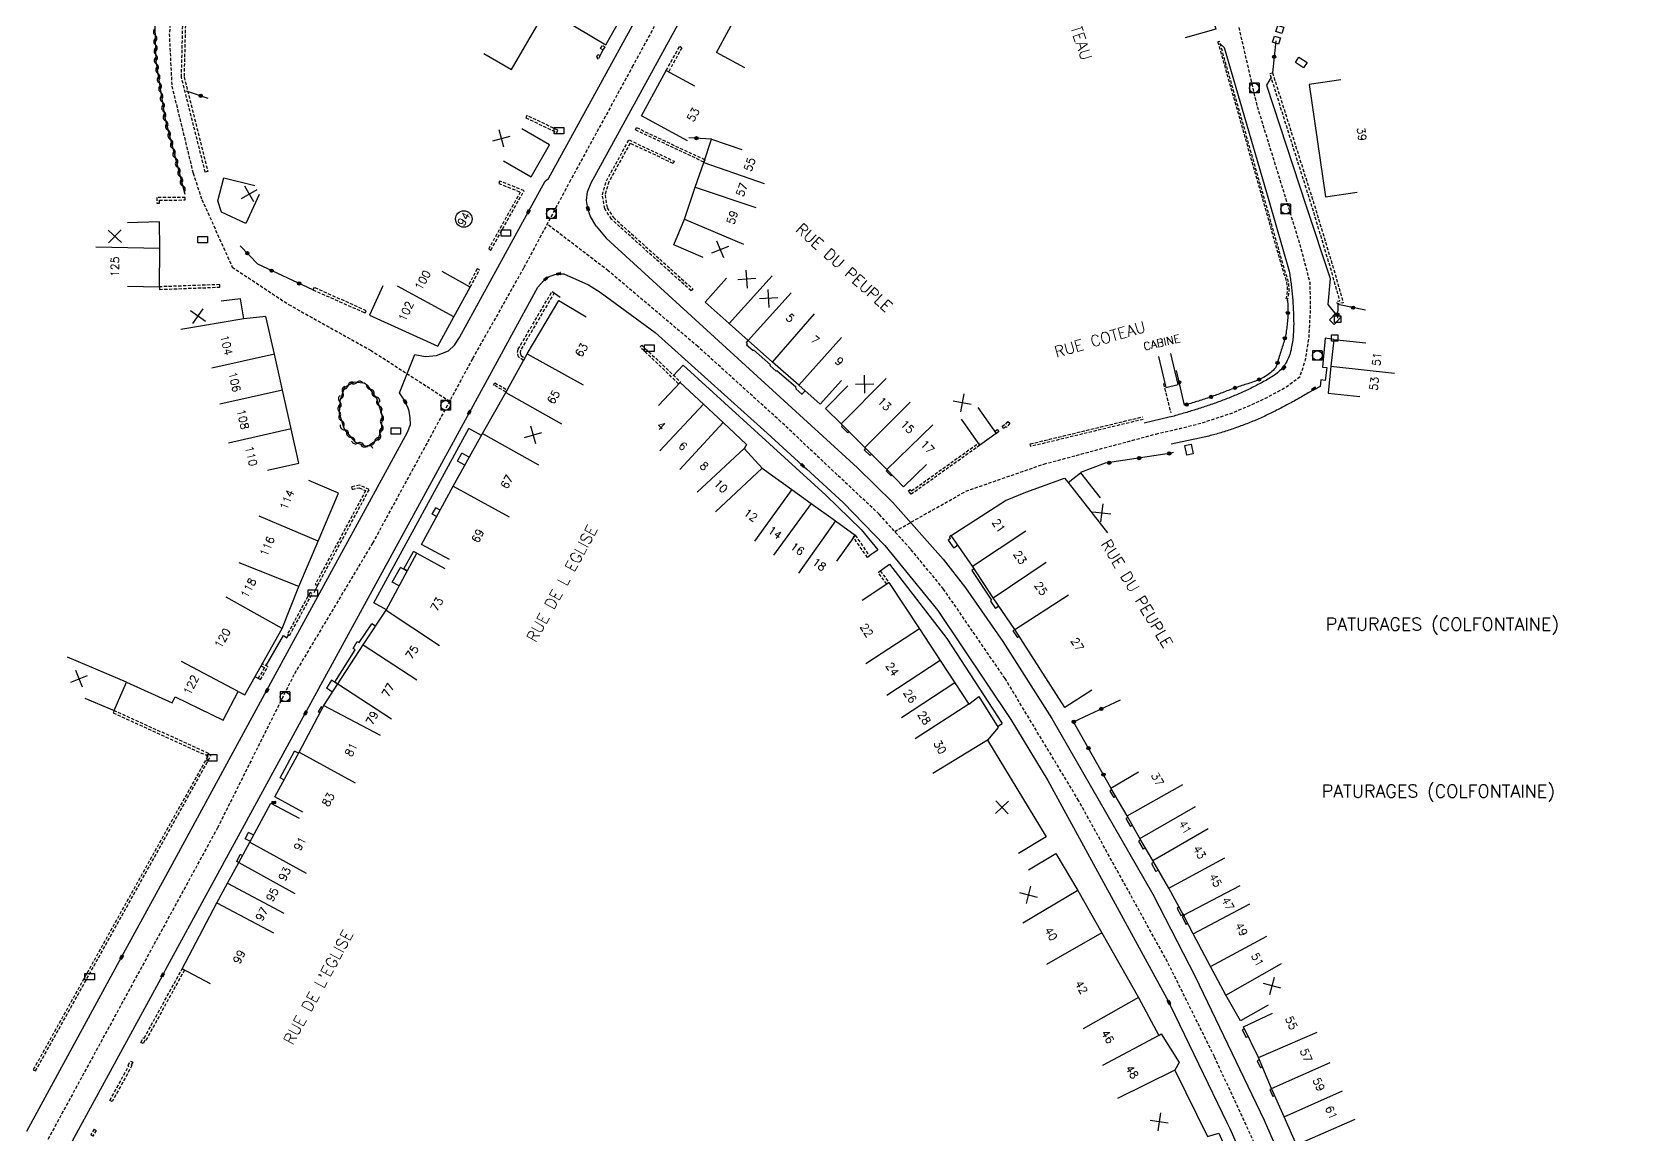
# Model space of a CAD drawing. Header units: millimetres. Extents: x 113000 to 114001, y 121999 to 123000.
# Drawn here: x 113748.2 to 114000, y 122183.3 to 122355.6 of the extents above; entities that cross this region are included whole.
import ezdxf
from ezdxf.enums import TextEntityAlignment as Align

# ---------------------------------------------------------------- set-up
doc = ezdxf.new("R2010")
doc.units = ezdxf.units.MM
doc.linetypes.add('DASHED', pattern=[0.75, 0.5, -0.25])
doc.layers.get('0').update_dxf_attribs({"linetype": 'CONTINUOUS'})
for name, color, linetype in [('W0001', 6, 'DASHED'), ('W0008', 7, 'CONTINUOUS'), ('W0017', 7, 'CONTINUOUS'), ('W0100', 7, 'CONTINUOUS'), ('W0105', 7, 'CONTINUOUS'), ('W0112', 1, 'DASHED'), ('W0310', 3, 'CONTINUOUS'), ('W0322', 7, 'CONTINUOUS'), ('W0400', 7, 'CONTINUOUS'), ('W0420', 7, 'CONTINUOUS'), ('W0980', 7, 'CONTINUOUS'), ('W0984', 7, 'CONTINUOUS'), ('W0989', 7, 'CONTINUOUS'), ('W0991', 7, 'CONTINUOUS'), ('W1102', 7, 'CONTINUOUS'), ('W1471', 7, 'CONTINUOUS')]:
    doc.layers.add(name, color=color, linetype=linetype)
doc.styles.get("Standard").update_dxf_attribs({"font": 'romans.shx', "width": 0.85})

# ---------------------------------------------------------------- blocks, each defined once
blk = doc.blocks.new('t322o')
at = {"color": 0, "linetype": 'Continuous'}
for radius in [0.25, 0.15]:
    blk.add_circle((0, 0), radius, dxfattribs=at)
blk = doc.blocks.new('t310o')
at = {"color": 0, "linetype": 'Continuous'}
for centre, start, end in [((-0.5, 0.38), 216.8699, 323.1304), ((0.5, -0.37), 36.8699, 143.1303)]:
    blk.add_arc(centre, 0.625, start, end, dxfattribs=at)
blk = doc.blocks.new('T400')
for p, q in [((-0.15, 0.3), (0.15, 0.3)), ((-0.15, -0.25), (-0.15, 0.3)), ((-0.15, 0.15), (0.15, 0.15)), ((-0.15, 0), (0.15, 0)), ((0.15, 0.3), (0.15, -0.25)), ((-0.15, -0.15), (0.15, -0.15)), ((-0.15, -0.25), (-0.15, -0.3)), ((-0.15, -0.3), (0.15, -0.3)), ((0.15, -0.3), (0.15, -0.25))]:
    blk.add_line(p, q)
blk = doc.blocks.new('T420')
for p, q in [((0.75, 0.75), (-0.75, 0.75)), ((-0.75, 0.75), (-0.75, -0.75)), ((0.75, 0.75), (0.75, -0.75)), ((0.75, -0.75), (-0.75, -0.75))]:
    blk.add_line(p, q)
blk.add_ellipse((0, 0), major_axis=(-0.53, 0.53), ratio=1, start_param=3.926991, end_param=10.210176)
blk = doc.blocks.new('t991o')
at = {"color": 0, "linetype": 'Continuous'}
for p, q in [((-1, 1), (1, -1)), ((-1, -1), (1, 1))]:
    blk.add_line(p, q, dxfattribs=at)
blk = doc.blocks.new('T1471')
at = {"color": 0, "linetype": 'Continuous', "flags": 128}
blk.add_lwpolyline([(-0.75, -0.5), (-0.75, 0.5), (0.75, 0.5), (0.75, -0.5), (-0.75, -0.5)], dxfattribs=at)
blk = doc.blocks.new('t112o')
at = {"color": 0, "linetype": 'Continuous'}
for p, q in [((-0.5, 0.5), (0.5, 0.5)), ((-0.5, -0.5), (-0.5, 0.5)), ((0.5, 0.5), (0.5, -0.5)), ((0.5, -0.5), (-0.5, -0.5))]:
    blk.add_line(p, q, dxfattribs=at)

msp = doc.modelspace()

# ---------------------------------------------------------------- linework, layer by layer
at = {"layer": 'W0001'}
for points in [[(113910.27, 122530.69), (113904.2, 122516.44), (113894.94, 122502.35), (113883.47, 122483.3), (113875.05, 122463.58), (113869.77, 122443.42), (113865.97, 122421.25), (113860.8, 122392.5), (113857.76, 122381.13), (113853.65, 122371.64), (113842.09, 122350.34), (113832.34, 122332.45), (113825.01, 122318.73), (113817.01, 122304.55), (113809.89, 122291.34), (113801.4, 122275.74), (113789.12, 122255.19), (113777.19, 122231.29), (113764.19, 122207.43), (113750.66, 122182.57)], [(113879.26, 122473.44), (113872.56, 122473.73), (113867.79, 122474.04), (113856.71, 122472.22), (113841.34, 122463.45), (113826.52, 122454.22), (113813.82, 122444.81), (113806.66, 122437.05), (113801.83, 122431.65), (113797.53, 122425.73), (113789.39, 122412.02), (113782.6, 122397.72), (113775.89, 122380.22), (113770.57, 122366.52), (113769.65, 122355.32), (113770.04, 122347.16), (113773.37, 122333.56), (113774.74, 122329.43), (113779.49, 122318.88), (113788.29, 122313.04), (113801.1, 122305.89), (113813.45, 122297.94)], [(114000, 122036.52), (113998.04, 122041.82), (113993.33, 122054.28), (113985.7, 122072.4), (113979.71, 122086.41), (113971.01, 122106.99), (113967.37, 122115.67), (113962.56, 122127.03), (113953.88, 122147.77), (113942.28, 122175.29), (113932.93, 122195.54), (113925.58, 122210.36), (113911.71, 122235.54), (113900.22, 122254.61), (113890.61, 122268.58), (113885.42, 122274.87), (113880.54, 122280.28), (113865.2, 122294.71), (113852.23, 122306.45), (113838.23, 122318.29), (113828.68, 122325.59)], [(113882.98, 122277.58), (113894.1, 122283.87), (113906.28, 122288.1), (113923.75, 122292.79)]]:
    msp.add_lwpolyline(points, dxfattribs=at)
at = {"layer": 'W0001', "flags": 128}
msp.add_lwpolyline([(113923.75, 122292.79), (113927.56, 122293.68), (113931.15, 122294.58), (113936.02, 122296.2), (113940.93, 122298.38), (113944.17, 122300.17), (113946.32, 122301.8), (113947.17, 122304.41), (113947.71, 122307.9), (113947.95, 122312.35), (113947.88, 122316.42), (113946.26, 122322.58), (113939.61, 122344.07), (113934.01, 122368.19), (113929.74, 122378.31), (113927.18, 122384.61), (113925.07, 122389.51), (113921.4, 122396.51), (113918.76, 122401.03), (113916.76, 122404.17), (113914.05, 122408.06), (113909.31, 122414.96), (113899.16, 122429.93), (113893.1, 122438.46), (113890.38, 122442.73), (113888.27, 122448.07), (113888.16, 122456.1), (113891.11, 122461.14), (113895.61, 122465.97), (113902.81, 122470.1), (113908.89, 122472.08), (113931.36, 122478.9), (113950.87, 122478.85), (113953.45, 122479.02), (113956.07, 122479.54), (113958.84, 122480.23), (113961.42, 122481.17), (113966.13, 122483.56), (113980.28, 122490.96), (113983.42, 122492.62), (113987.39, 122494.72), (113990.99, 122496.5), (113994.35, 122497.94), (113997.33, 122499.1), (114000, 122500.04)], dxfattribs=at)
at = {"layer": 'W0008'}
for points in [[(113836.35, 122325.24), (113835.42, 122326.87), (113835.05, 122328.01), (113834.85, 122329.3), (113834.97, 122330.63), (113835.56, 122332.04), (113858.59, 122374.08)], [(113747.42, 122183.9), (113762.2, 122211.08), (113769.8, 122225), (113784.91, 122252.76), (113789.44, 122261.1), (113806.84, 122293.09), (113807.31, 122294.3), (113807.27, 122295.34), (113807.13, 122296.38), (113806.98, 122296.83), (113806.5, 122297.86), (113806.34, 122298.15), (113805.6, 122299.25), (113808, 122305.22), (113809.66, 122304.9), (113811.41, 122305.06), (113813.26, 122305.78), (113814.2, 122306.67), (113814.97, 122307.86), (113825.76, 122327.54), (113828.35, 122332.32), (113828.87, 122332.7), (113843.76, 122359.75)], [(113836.35, 122325.24), (113837.92, 122323.39), (113839.15, 122322.24), (113877.16, 122287.5), (113882.68, 122282.08), (113890.53, 122273.27), (113894.03, 122268.75), (113899.89, 122260.41), (113907.52, 122248.35), (113923.28, 122220.9), (113929.92, 122208.08), (113940.72, 122185.61), (113948.16, 122168.55), (113956.72, 122148.14), (113969.64, 122117.26), (113970.23, 122116.42), (113970.96, 122115.88), (113971.99, 122115.42), (113973.24, 122115.26), (113974.04, 122115.54)], [(113753.91, 122181.24), (113768.62, 122208.26), (113769.08, 122209.1), (113790.92, 122249.22), (113791.13, 122249.6), (113816.53, 122296.16), (113816.85, 122296.75), (113827.21, 122315.72), (113828.1, 122316.75), (113828.47, 122317.05), (113828.87, 122317.34), (113829.9, 122317.73), (113830.5, 122317.82), (113830.89, 122317.84), (113831.27, 122317.83)], [(113831.27, 122317.83), (113835.13, 122316.09), (113836.96, 122314.93), (113845.55, 122308.66), (113863.06, 122292.95), (113868.57, 122287.89), (113869.19, 122287.36), (113874.91, 122282.12), (113881.45, 122275.36), (113889.73, 122265.25), (113901.14, 122248.2), (113906.88, 122238.65), (113925.82, 122204.04), (113926.03, 122203.57), (113934.86, 122185.27), (113935.33, 122184.29), (113940.29, 122173.12)]]:
    msp.add_lwpolyline(points, dxfattribs=at)
at = {"layer": 'W0008', "flags": 128}
for points in [[(113933.81, 122353.76), (113934.44, 122353.16), (113941.41, 122329.27), (113944.61, 122318.22), (113944.65, 122317.98), (113944.69, 122317.73), (113944.73, 122317.49), (113944.76, 122317.25), (113944.8, 122317), (113944.83, 122316.76), (113944.87, 122316.52), (113944.9, 122316.27), (113944.93, 122316.03), (113944.96, 122315.78), (113944.98, 122315.54), (113945.01, 122315.3), (113945.04, 122315.05), (113945.06, 122314.81), (113945.08, 122314.56), (113945.11, 122314.32), (113945.13, 122314.07), (113945.15, 122313.83), (113945.17, 122313.58), (113945.18, 122313.34), (113945.2, 122313.09), (113945.22, 122312.85), (113945.23, 122312.6), (113945.24, 122312.36), (113945.25, 122312.11), (113945.26, 122311.86), (113945.27, 122311.62), (113945.28, 122311.37), (113945.29, 122311.13), (113945.3, 122310.88), (113945.3, 122310.63), (113945.3, 122310.39), (113945.31, 122310.14), (113945.31, 122309.9), (113945.3, 122309.65), (113945.3, 122309.41), (113945.29, 122309.16), (113945.28, 122308.92), (113945.27, 122308.67), (113945.25, 122308.43), (113945.23, 122308.18), (113945.21, 122307.94), (113945.18, 122307.69), (113945.15, 122307.45), (113945.11, 122307.2), (113945.07, 122306.94), (113945.03, 122306.69), (113944.99, 122306.44), (113944.94, 122306.19), (113944.89, 122305.94), (113944.83, 122305.69), (113944.77, 122305.44), (113944.69, 122305.2), (113944.61, 122304.96), (113944.51, 122304.72), (113944.41, 122304.48), (113944.29, 122304.26), (113944.17, 122304.04), (113944.04, 122303.82), (113943.91, 122303.62), (113943.76, 122303.41), (113943.61, 122303.22), (113943.45, 122303.03), (113943.28, 122302.84), (113943.1, 122302.67), (113942.92, 122302.49), (113942.73, 122302.32), (113942.53, 122302.16), (113942.33, 122302.01), (113942.13, 122301.87), (113941.92, 122301.73), (113941.71, 122301.6), (113941.49, 122301.47), (113941.27, 122301.34), (113941.06, 122301.22), (113940.83, 122301.1), (113940.61, 122300.98), (113940.39, 122300.87), (113940.17, 122300.75), (113939.95, 122300.63), (113939.73, 122300.51), (113939.5, 122300.39), (113939.28, 122300.27), (113939.05, 122300.16), (113938.82, 122300.04), (113938.59, 122299.93), (113938.36, 122299.82), (113938.13, 122299.71), (113937.9, 122299.61), (113937.67, 122299.5), (113937.44, 122299.4), (113937.21, 122299.29), (113936.98, 122299.19), (113936.74, 122299.09), (113936.52, 122298.99), (113936.29, 122298.89), (113936.07, 122298.8), (113935.84, 122298.7), (113935.61, 122298.61), (113935.38, 122298.52), (113935.16, 122298.42), (113934.93, 122298.33), (113934.7, 122298.24), (113934.47, 122298.15), (113934.24, 122298.06), (113934.01, 122297.98), (113933.78, 122297.89), (113933.55, 122297.8), (113933.32, 122297.72), (113933.09, 122297.64), (113932.86, 122297.55), (113932.62, 122297.47), (113932.39, 122297.39), (113932.15, 122297.31), (113931.92, 122297.23), (113931.68, 122297.15), (113931.44, 122297.07), (113931.21, 122296.99), (113930.97, 122296.92), (113930.73, 122296.84), (113930.49, 122296.77), (113930.26, 122296.69), (113930.02, 122296.62), (113929.78, 122296.54), (113929.54, 122296.47), (113929.3, 122296.4), (113929.06, 122296.33), (113928.83, 122296.26), (113928.59, 122296.18), (113928.35, 122296.11), (113928.11, 122296.04), (113927.86, 122295.97), (113927.61, 122295.89), (113927.37, 122295.82), (113927.12, 122295.75), (113926.87, 122295.68), (113926.62, 122295.61), (113926.37, 122295.54), (113926.12, 122295.48), (113925.87, 122295.41), (113921.95, 122294.49)], [(113941.78, 122348.53), (113941.07, 122347.3), (113947.28, 122328.41), (113950.99, 122317.1), (113950.62, 122313.03), (113952.13, 122311.17)], [(113949.43, 122300.24), (113947.59, 122299.21), (113947.37, 122299.08), (113947.14, 122298.95), (113946.92, 122298.82), (113946.7, 122298.69), (113946.48, 122298.56), (113946.25, 122298.43), (113946.03, 122298.31), (113945.81, 122298.18), (113945.58, 122298.06), (113945.36, 122297.93), (113945.13, 122297.81), (113944.91, 122297.69), (113944.68, 122297.57), (113944.45, 122297.45), (113944.23, 122297.33), (113944, 122297.21), (113943.77, 122297.09), (113943.55, 122296.97), (113943.32, 122296.86), (113943.09, 122296.74), (113942.87, 122296.62), (113942.64, 122296.51), (113942.41, 122296.39), (113942.18, 122296.28), (113941.95, 122296.17), (113941.73, 122296.05), (113941.5, 122295.94), (113941.27, 122295.83), (113941.04, 122295.72), (113940.81, 122295.61), (113940.57, 122295.5), (113940.34, 122295.4), (113940.11, 122295.29), (113939.88, 122295.19), (113939.64, 122295.08), (113939.41, 122294.98), (113939.17, 122294.88), (113938.94, 122294.79), (113938.71, 122294.69), (113938.47, 122294.59), (113938.24, 122294.5), (113938.01, 122294.41), (113937.77, 122294.31), (113937.53, 122294.22), (113937.3, 122294.13), (113937.06, 122294.05), (113936.83, 122293.96), (113936.59, 122293.87), (113936.35, 122293.79), (113936.11, 122293.7), (113935.87, 122293.62), (113935.64, 122293.54), (113935.4, 122293.46), (113935.16, 122293.38), (113934.92, 122293.3), (113934.68, 122293.22), (113934.44, 122293.15), (113934.19, 122293.07), (113933.95, 122293), (113933.72, 122292.93), (113933.48, 122292.86), (113933.24, 122292.79), (113933, 122292.73), (113932.76, 122292.66), (113932.52, 122292.6), (113932.28, 122292.54), (113932.05, 122292.47), (113931.81, 122292.42), (113931.56, 122292.36), (113931.32, 122292.3), (113931.08, 122292.25), (113930.84, 122292.19), (113930.6, 122292.14), (113930.36, 122292.09), (113930.12, 122292.04), (113929.87, 122291.99), (113929.63, 122291.95), (113926.18, 122291.2)]]:
    msp.add_lwpolyline(points, dxfattribs=at)
at = {"layer": 'W0017', "flags": 128}
msp.add_lwpolyline([(113951.59, 122307.58), (113950.21, 122307.75), (113949.8, 122303.26), (113950.5, 122303.2), (113950.24, 122301.18), (113949.55, 122301.25), (113949.45, 122300.24)], dxfattribs=at)
at = {"layer": 'W0100'}
msp.add_line((113803, 122315.92), (113800.93, 122311.37), dxfattribs=at)
for points in [[(113859.56, 122350.02), (113855.16, 122352.4), (113866.7, 122373.71), (113862.88, 122376.93), (113863.2, 122377.45), (113864.12, 122380.58), (113865.45, 122384.9), (113868.43, 122394.85), (113869.45, 122397.87), (113874.19, 122396.26)], [(113818.79, 122352.24), (113823.11, 122349.73), (113828.56, 122359.1), (113837.86, 122353.61), (113840.52, 122358.29), (113842.49, 122362.07), (113838.06, 122364.39)], [(113850.59, 122338.57), (113843.42, 122342.5), (113847.3, 122349.58), (113851.69, 122347.18)], [(113821.87, 122335.47), (113826.21, 122332.99), (113829.05, 122337.96), (113824.71, 122340.45)], [(113853.05, 122320.39), (113848.45, 122322.33), (113850.14, 122326.34), (113851.8, 122331.34), (113853.17, 122335.23), (113854.38, 122338.84), (113859.12, 122337.25)], [(113783.68, 122330.23), (113781.59, 122325.69), (113777.82, 122327.43), (113777.26, 122329.2), (113778.18, 122332.84), (113783.03, 122331.6)], [(113763.1, 122315.88), (113768.1, 122315.8), (113768.2, 122321.8), (113768.1, 122325.92), (113763.1, 122325.8)], [(113800.93, 122311.37), (113811.59, 122306.51), (113814.1, 122311.12), (113816.66, 122315.73), (113812.29, 122318.16)], [(113874.66, 122301.17), (113871.33, 122297.44), (113868, 122300.42), (113863.88, 122304.03), (113860.1, 122307.43), (113857.14, 122310.08), (113853.38, 122313.39), (113856.68, 122317.15)], [(113785.02, 122287.13), (113789.89, 122288.25), (113788.67, 122293.6), (113787.33, 122299.65), (113786.09, 122305.25), (113784.75, 122311.17), (113781.3, 122310.78), (113780.78, 122313.94), (113777.76, 122313.57)], [(113813.43, 122273.17), (113809.04, 122275.56), (113813.98, 122284.63), (113818.6, 122292.88), (113822.21, 122299.29), (113825.56, 122305.31), (113830.49, 122313.65), (113834.79, 122311.11)], [(113846.06, 122297.23), (113849.48, 122300.87), (113853.1, 122297.48), (113856.2, 122294.6), (113859.85, 122291.14), (113859.44, 122290.52), (113862.27, 122287.48), (113866.89, 122284.15), (113869.95, 122281.92), (113873.75, 122279.22), (113876.82, 122277.01), (113873.89, 122272.95)], [(113887.96, 122288.03), (113884.37, 122284.56), (113881.75, 122287.27), (113878.32, 122290.69), (113874.6, 122294.37), (113872.15, 122296.77), (113875.65, 122300.34)], [(113895.96, 122296.95), (113898.85, 122292.87), (113896.29, 122291.05), (113893.39, 122295.13)], [(113756.46, 122251.54), (113761.06, 122249.59), (113762.95, 122254.03), (113770.1, 122250.83), (113770.57, 122251.72), (113778.06, 122248.1), (113780.43, 122252.6), (113781.45, 122252.08), (113787.27, 122262.42), (113789.88, 122268.97), (113792.89, 122276.04), (113796.07, 122283.56), (113791.47, 122285.51)], [(113913.77, 122252.76), (113909.57, 122250.05), (113901.72, 122262.25), (113898.37, 122267.19), (113895.11, 122272.13), (113891.82, 122276.95), (113900.29, 122282.43), (113903.46, 122283.71), (113909.49, 122285.9), (113910.08, 122285.24), (113912.02, 122286.75), (113915.1, 122282.81)], [(113790.51, 122233.73), (113786.12, 122236.12), (113789.94, 122243.11), (113793.77, 122250.41), (113795.98, 122253.77), (113799.96, 122259.88), (113803.52, 122265.27), (113808.32, 122274.18), (113812.72, 122271.8)], [(113877.9, 122266.85), (113882.08, 122269.6), (113886.84, 122262.39), (113890.09, 122257.42), (113892.38, 122253.95), (113894.54, 122250.61), (113896.13, 122251.78), (113899.12, 122246.96), (113897.47, 122244.95), (113906.62, 122229.87), (113902.34, 122227.27)], [(113941.34, 122203.59), (113937, 122201.11), (113934.72, 122205.12), (113932.29, 122209.62), (113929.61, 122214.73), (113928.09, 122217.62), (113925.79, 122221.83), (113923.29, 122226.16), (113921.29, 122229.62), (113919.3, 122233.15), (113916.74, 122237.46), (113921.04, 122240.01)], [(113776.09, 122206.91), (113771.66, 122209.25), (113777.1, 122219.54), (113778.73, 122222.63), (113780.51, 122225.85), (113782.26, 122229.03), (113785.52, 122235.15), (113789.94, 122232.8)], [(113903.86, 122224.73), (113908.15, 122227.29), (113911.6, 122221.5), (113915.36, 122214.89), (113921.09, 122204.79), (113924.26, 122198.82), (113924.62, 122199.09), (113927.42, 122194.62), (113926.75, 122193.44), (113931.86, 122183.08), (113933.6, 122183.58), (113935.29, 122179.82), (113938.21, 122171.86), (113939.82, 122167.59), (113941.48, 122163.36), (113935.02, 122161.42), (113934.6, 122162.14), (113921.06, 122162.4), (113921.16, 122167.4)], [(113960.72, 122146.95), (113959.18, 122150.61), (113956.43, 122157.13), (113954.67, 122161.27), (113952.94, 122165.18), (113950.55, 122170.69), (113948.18, 122176.27), (113945.77, 122181.76), (113943.81, 122186.15), (113941.86, 122190.58), (113939.79, 122195.38), (113937.49, 122200.17), (113941.99, 122202.34)]]:
    msp.add_lwpolyline(points, dxfattribs=at)
at = {"layer": 'W0100', "flags": 128}
for points in [[(113923.31, 122370.87), (113928.04, 122372.5), (113930.77, 122364.56), (113933.17, 122356.02), (113928.36, 122354.66)], [(113952.7, 122348.12), (113947.75, 122347.41), (113950.27, 122329.87), (113955.22, 122330.58)], [(113924.2, 122304.93), (113925.35, 122300.06), (113927.28, 122300.52), (113926.14, 122305.39)], [(113956.56, 122306.97), (113951.59, 122307.52), (113951.13, 122303.4), (113950.68, 122299.19), (113955.65, 122298.65)]]:
    msp.add_lwpolyline(points, dxfattribs=at)
at = {"layer": 'W0105'}
for p, q in [((113837.38, 122352.82), (113836.95, 122351.91)), ((113829.47, 122315.08), (113830.69, 122314.2)), ((113860.09, 122307.44), (113859.75, 122307.07)), ((113848.39, 122301.86), (113849.95, 122303.54)), ((113868.92, 122299.48), (113868.53, 122299.05)), ((113801.59, 122266.4), (113816.46, 122293.64)), ((113818.41, 122292.54), (113816.46, 122293.64)), ((113874.85, 122294.12), (113874.69, 122293.96)), ((113874.69, 122293.96), (113875.68, 122292.97)), ((113875.84, 122293.14), (113875.68, 122292.97)), ((113878.44, 122290.57), (113878.21, 122290.35)), ((113878.21, 122290.35), (113879.13, 122289.43)), ((113814.67, 122288.57), (113815.37, 122289.8)), ((113815.82, 122287.92), (113814.67, 122288.57)), ((113816.51, 122289.16), (113815.37, 122289.8)), ((113879.36, 122289.66), (113879.13, 122289.43)), ((113881.79, 122287.23), (113881.63, 122287.07)), ((113881.63, 122287.07), (113882.42, 122286.26)), ((113882.59, 122286.43), (113882.42, 122286.26)), ((113810.74, 122280.3), (113811.31, 122281.26)), ((113811.42, 122279.93), (113810.74, 122280.3)), ((113811.95, 122280.91), (113811.31, 122281.26)), ((113891.82, 122276.94), (113891.52, 122276.73)), ((113892.86, 122275.41), (113892.22, 122274.98)), ((113806.28, 122271.75), (113807.79, 122274.46)), ((113808.32, 122274.18), (113807.79, 122274.46)), ((113879.01, 122273.8), (113880.34, 122274.71)), ((113804.49, 122269.66), (113805.76, 122271.95)), ((113806.82, 122271.38), (113805.76, 122271.95)), ((113806.85, 122271.44), (113806.28, 122271.75)), ((113880.72, 122271.42), (113882.14, 122272.46)), ((113895.38, 122271.72), (113895.05, 122271.5)), ((113792.29, 122268.04), (113792.8, 122269.1)), ((113805.57, 122269.08), (113804.49, 122269.66)), ((113803.56, 122265.34), (113801.59, 122266.4)), ((113899.22, 122265.91), (113898.71, 122265.56)), ((113801.87, 122262.77), (113801.29, 122263.15)), ((113901.73, 122262.23), (113901.45, 122262.04)), ((113901.45, 122262.04), (113902.18, 122260.99)), ((113902.45, 122261.18), (113902.18, 122260.99)), ((113783.03, 122254.91), (113783.9, 122254.44)), ((113794.98, 122254.32), (113794.19, 122253.1)), ((113795.14, 122252.49), (113794.19, 122253.1)), ((113795.93, 122253.7), (113794.98, 122254.32)), ((113795.95, 122253.73), (113795.5, 122254.02)), ((113793.37, 122250.16), (113792.93, 122249.39)), ((113793.59, 122250.05), (113793.37, 122250.16)), ((113793.17, 122249.26), (113792.93, 122249.39)), ((113899.03, 122247.1), (113899.79, 122247.57)), ((113786.95, 122239.11), (113789.19, 122243.28)), ((113789.83, 122242.93), (113789.19, 122243.28)), ((113787.57, 122238.77), (113786.95, 122239.11)), ((113916.89, 122237.2), (113916.6, 122237.03)), ((113916.6, 122237.03), (113917.21, 122236.03)), ((113917.49, 122236.19), (113917.21, 122236.03)), ((113919.43, 122232.91), (113919.1, 122232.73)), ((113919.1, 122232.73), (113919.79, 122231.47)), ((113781.51, 122229.57), (113782.05, 122230.56)), ((113782.85, 122230.13), (113782.05, 122230.56)), ((113920.13, 122231.67), (113919.79, 122231.47)), ((113782.32, 122229.13), (113781.51, 122229.57)), ((113921.42, 122229.4), (113921.09, 122229.21)), ((113921.09, 122229.21), (113921.82, 122227.94)), ((113922.15, 122228.13), (113921.82, 122227.94)), ((113780.18, 122226.04), (113780.75, 122227.13)), ((113780.51, 122225.85), (113780.18, 122226.04)), ((113781.11, 122226.93), (113780.75, 122227.13)), ((113923.44, 122225.9), (113923.1, 122225.7)), ((113923.1, 122225.7), (113923.77, 122224.47)), ((113924.14, 122224.68), (113923.77, 122224.47)), ((113927.47, 122218.93), (113927.08, 122218.7)), ((113927.08, 122218.7), (113927.74, 122217.55)), ((113928.13, 122217.77), (113927.74, 122217.55)), ((113928.24, 122217.6), (113927.87, 122217.39)), ((113927.87, 122217.39), (113928.53, 122216.2)), ((113928.77, 122216.32), (113928.53, 122216.2)), ((113937.62, 122199.89), (113937.28, 122199.73)), ((113937.28, 122199.73), (113937.89, 122198.55)), ((113938.2, 122198.7), (113937.89, 122198.55)), ((113939.93, 122195.05), (113939.6, 122194.9)), ((113939.6, 122194.9), (113940.12, 122193.79)), ((113940.42, 122193.92), (113940.12, 122193.79)), ((113941.89, 122190.53), (113941.57, 122190.39)), ((113941.57, 122190.39), (113942.05, 122189.3)), ((113942.37, 122189.44), (113942.05, 122189.3))]:
    msp.add_line(p, q, dxfattribs=at)
for points in [[(113859.75, 122307.07), (113859.94, 122306.87), (113859.85, 122306.74), (113860.85, 122305.85), (113860.94, 122305.96), (113863.55, 122303.6), (113863.46, 122303.51), (113864.45, 122302.64), (113864.57, 122302.71), (113867.52, 122300.15), (113867.46, 122300.07), (113867.6, 122299.96), (113867.52, 122299.84), (113868.49, 122299.01), (113868.58, 122299.08)], [(113849.95, 122303.54), (113872.22, 122283.26), (113877.72, 122277.89), (113880.34, 122274.71)], [(113891.52, 122276.73), (113891.63, 122276.42), (113891.33, 122276.24), (113892.22, 122274.98)], [(113882.14, 122272.46), (113891.13, 122260.88), (113899.79, 122247.57)], [(113895.05, 122271.5), (113898.1, 122266.83), (113897.92, 122266.71), (113898.71, 122265.56)], [(113795.5, 122254.02), (113798.68, 122259.07), (113798.36, 122259.3), (113799.02, 122260.37), (113799.34, 122260.21), (113801.29, 122263.15)], [(113784.81, 122256.62), (113787.51, 122261.31), (113788.02, 122260.98), (113788.27, 122261.36), (113788.39, 122261.35)]]:
    msp.add_lwpolyline(points, dxfattribs=at)
at = {"layer": 'W0112'}
for p, q in [((113771.55, 122348.54), (113771.87, 122361.19)), ((113837.67, 122353.3), (113837.38, 122352.8)), ((113847.3, 122349.58), (113849.4, 122353.38)), ((113849.4, 122353.38), (113849.42, 122353.4)), ((113836.65, 122351.35), (113836.59, 122351.33)), ((113836.95, 122351.91), (113836.65, 122351.35)), ((113837.38, 122352.8), (113837.03, 122353)), ((113775.28, 122333.71), (113771.55, 122348.54)), ((113825.35, 122342.19), (113830.17, 122339.9)), ((113842.48, 122340.3), (113842.65, 122340.66)), ((113830.17, 122339.9), (113830.34, 122340.27)), ((113841.47, 122338.74), (113848.52, 122335.42)), ((113853.15, 122335.28), (113842.48, 122340.3)), ((113819.9, 122321.53), (113825.07, 122330.8)), ((113825.07, 122330.8), (113821.26, 122332.32)), ((113768.1, 122329.32), (113772.15, 122329.36)), ((113768.1, 122328.88), (113768.1, 122329.32)), ((113816.68, 122315.73), (113818.09, 122318.42)), ((113818.09, 122318.42), (113817.74, 122318.6)), ((113777.54, 122316.14), (113768.1, 122315.79)), ((113768.1, 122315.79), (113768.11, 122315.39)), ((113792.1, 122315.32), (113800.27, 122311.7)), ((113824.16, 122306.05), (113829.45, 122315.07)), ((113800.27, 122311.7), (113800.43, 122312.06)), ((113843.47, 122306.69), (113849.49, 122300.95)), ((113820.32, 122300.45), (113820.51, 122300.8)), ((113822.23, 122299.37), (113820.32, 122300.45)), ((113849.49, 122300.95), (113849.22, 122300.66)), ((113898.89, 122292.88), (113898.64, 122293.19)), ((113899.26, 122293.17), (113898.89, 122292.88)), ((113900.33, 122293.9), (113899.97, 122293.67)), ((113921.79, 122295.09), (113904.25, 122290.86)), ((113896.29, 122291.05), (113885.57, 122283.39)), ((113904.25, 122290.86), (113904.16, 122291.25)), ((113799.38, 122284.82), (113798.14, 122284.54)), ((113885.57, 122283.39), (113885.1, 122283.88)), ((113876.82, 122276.99), (113879.06, 122273.72)), ((113879.06, 122273.72), (113878.73, 122273.49)), ((113880.73, 122271.42), (113882.07, 122269.58)), ((113788.46, 122261.35), (113791.99, 122267.86)), ((113791.99, 122267.86), (113791.64, 122268.05)), ((113882.07, 122269.58), (113881.75, 122269.35)), ((113783.9, 122254.45), (113785.07, 122256.48)), ((113785.07, 122256.48), (113784.18, 122256.92)), ((113775.8, 122242.89), (113761.06, 122249.58)), ((113765.73, 122198.44), (113771.67, 122209.26)), ((113763.22, 122194.16), (113763.59, 122194.85))]:
    msp.add_line(p, q, dxfattribs=at)
for points in [[(113771.87, 122361.19), (113772.27, 122361.18), (113771.96, 122348.58)], [(113837.03, 122353), (113837.32, 122353.5), (113837.67, 122353.3)], [(113849.73, 122353.14), (113847.65, 122349.39), (113847.3, 122349.58)], [(113849.42, 122353.4), (113849.71, 122353.13), (113849.73, 122353.14)], [(113836.38, 122351.69), (113836.6, 122352.1), (113836.95, 122351.91)], [(113836.59, 122351.33), (113836.48, 122351.72), (113836.38, 122351.69)], [(113771.96, 122348.58), (113775.67, 122333.81), (113775.28, 122333.71)], [(113830.34, 122340.27), (113825.52, 122342.55), (113825.35, 122342.19)], [(113842.65, 122340.66), (113853.32, 122335.64), (113853.15, 122335.28)], [(113851.18, 122315.16), (113838.74, 122326.34), (113837.67, 122327.99), (113837.31, 122330.17), (113837.94, 122332.35), (113841.47, 122338.74)], [(113848.52, 122335.42), (113848.35, 122335.06), (113841.64, 122338.22), (113838.32, 122332.2), (113837.72, 122330.14), (113838.05, 122328.13), (113839.04, 122326.6)], [(113824.49, 122330.6), (113819.55, 122321.72), (113819.9, 122321.53)], [(113821.26, 122332.32), (113821.11, 122331.95), (113824.49, 122330.6)], [(113772.15, 122329.36), (113772.15, 122329.76), (113767.7, 122329.72)], [(113767.7, 122329.72), (113767.7, 122328.88), (113768.1, 122328.88)], [(113839.04, 122326.6), (113851.45, 122315.46), (113851.18, 122315.16)], [(113817.74, 122318.6), (113816.33, 122315.92), (113816.68, 122315.73)], [(113768.11, 122315.39), (113777.55, 122315.74), (113777.54, 122316.14)], [(113800.43, 122312.06), (113792.26, 122315.69), (113792.1, 122315.32)], [(113829.45, 122315.07), (113829.8, 122314.87), (113824.53, 122305.9), (113824.45, 122305.54), (113824.55, 122305.07)], [(113824.99, 122304.29), (113824.2, 122304.84), (113824.04, 122305.54), (113824.16, 122306.05)], [(113849.22, 122300.66), (113843.19, 122306.4), (113843.47, 122306.69)], [(113824.55, 122305.07), (113825.21, 122304.62), (113824.99, 122304.29)], [(113820.51, 122300.8), (113822.42, 122299.72), (113822.23, 122299.37)], [(113904.16, 122291.25), (113921.68, 122295.48)], [(113898.64, 122293.19), (113899.01, 122293.48), (113899.26, 122293.17)], [(113899.97, 122293.67), (113899.76, 122294.01), (113900.33, 122294.38), (113900.35, 122294.36)], [(113900.97, 122294.47), (113900.43, 122293.84), (113900.33, 122293.9)], [(113900.35, 122294.36), (113900.66, 122294.73), (113900.97, 122294.47)], [(113885.62, 122283.92), (113896.06, 122291.37), (113896.29, 122291.05)], [(113800.33, 122283.96), (113792.46, 122269.31), (113792.81, 122269.12)], [(113792.81, 122269.12), (113800.89, 122284.14), (113799.38, 122284.82)], [(113798.14, 122284.54), (113798.23, 122284.15), (113799.33, 122284.4), (113800.33, 122283.96)], [(113885.1, 122283.88), (113885.39, 122284.15), (113885.62, 122283.92)], [(113878.73, 122273.49), (113876.49, 122276.76), (113876.82, 122276.99)], [(113881.75, 122269.35), (113880.4, 122271.18), (113880.73, 122271.42)], [(113791.64, 122268.05), (113788.11, 122261.54), (113788.46, 122261.35)], [(113784.51, 122256.31), (113783.56, 122254.65), (113783.9, 122254.45)], [(113784.18, 122256.92), (113784.01, 122256.57), (113784.51, 122256.31)], [(113761.06, 122249.58), (113760.89, 122249.22), (113775.56, 122242.56), (113775.69, 122242.41), (113775.65, 122242.45)], [(113775.65, 122242.45), (113748.4, 122193.5), (113748.75, 122193.3)], [(113748.75, 122193.3), (113776.15, 122242.52), (113775.99, 122242.68), (113775.8, 122242.89)], [(113771.67, 122209.26), (113772.02, 122209.06), (113765.96, 122198.03), (113765.82, 122198.04)], [(113765.21, 122197.77), (113765.58, 122198.45), (113765.73, 122198.44)], [(113765.82, 122198.04), (113765.56, 122197.58), (113765.21, 122197.77)], [(113763.59, 122194.85), (113763.94, 122194.66), (113763.72, 122194.25), (113763.82, 122194.16)], [(113760.38, 122188.7), (113763.32, 122194.08), (113763.22, 122194.16)], [(113763.82, 122194.16), (113760.73, 122188.51), (113760.38, 122188.7)], [(113757.89, 122184.22), (113757.38, 122183.33), (113757.38, 122183.33), (113757.38, 122183.33), (113757.38, 122183.33), (113757.38, 122183.33), (113757.38, 122183.33), (113757.38, 122183.33), (113757.38, 122183.33), (113757.38, 122183.33), (113757.38, 122183.33), (113757.38, 122183.33), (113757.38, 122183.33), (113757.38, 122183.33), (113757.38, 122183.33), (113757.38, 122183.33), (113757.38, 122183.33), (113757.38, 122183.33), (113757.38, 122183.33), (113757.38, 122183.33), (113757.38, 122183.33), (113757.38, 122183.33), (113757.38, 122183.33), (113757.38, 122183.33), (113757.38, 122183.33), (113757.38, 122183.33), (113757.38, 122183.33), (113757.38, 122183.33), (113757.38, 122183.33), (113757.38, 122183.33), (113757.38, 122183.33), (113757.38, 122183.33), (113757.38, 122183.33), (113757.38, 122183.33), (113757.38, 122183.33), (113757.38, 122183.33), (113757.38, 122183.33), (113757.38, 122183.33), (113757.38, 122183.33), (113757.38, 122183.33), (113757.38, 122183.33), (113757.38, 122183.33), (113757.38, 122183.33), (113757.38, 122183.33), (113757.38, 122183.33), (113757.38, 122183.33), (113757.38, 122183.33), (113757.38, 122183.33), (113757.38, 122183.33), (113757.38, 122183.33), (113757.38, 122183.33), (113757.38, 122183.33), (113757.38, 122183.33), (113757.38, 122183.33), (113757.38, 122183.33), (113757.38, 122183.33), (113757.38, 122183.33), (113757.38, 122183.33), (113757.38, 122183.33), (113757.38, 122183.33), (113757.38, 122183.33), (113757.38, 122183.33), (113757.38, 122183.33), (113757.38, 122183.33), (113757.38, 122183.33), (113757.38, 122183.33), (113757.38, 122183.33), (113757.38, 122183.33), (113757.38, 122183.33), (113757.38, 122183.33), (113757.38, 122183.33), (113757.38, 122183.33), (113757.38, 122183.33), (113757.38, 122183.33), (113757.38, 122183.33), (113757.38, 122183.33), (113757.38, 122183.33), (113757.38, 122183.33), (113757.38, 122183.33), (113757.38, 122183.33), (113757.38, 122183.33), (113757.38, 122183.33), (113757.38, 122183.33), (113757.38, 122183.33), (113757.38, 122183.33), (113757.38, 122183.33), (113757.38, 122183.33), (113757.38, 122183.33), (113757.38, 122183.33), (113757.38, 122183.33), (113757.38, 122183.33), (113757.38, 122183.33), (113757.38, 122183.33), (113757.38, 122183.33), (113757.38, 122183.33), (113757.38, 122183.33), (113757.38, 122183.33), (113757.38, 122183.33), (113757.38, 122183.33), (113757.38, 122183.33), (113757.38, 122183.33), (113757.38, 122183.33), (113757.38, 122183.33), (113757.38, 122183.33), (113757.38, 122183.33), (113757.38, 122183.33), (113757.38, 122183.33), (113757.38, 122183.33), (113757.38, 122183.33), (113757.38, 122183.33), (113757.38, 122183.33), (113757.38, 122183.33), (113757.38, 122183.33), (113757.38, 122183.33), (113757.38, 122183.33), (113757.38, 122183.33), (113757.38, 122183.33), (113757.38, 122183.33), (113757.38, 122183.33), (113757.38, 122183.33)], [(113757.89, 122184.22), (113758.24, 122184.02), (113757.73, 122183.13), (113757.38, 122183.33), (113757.38, 122183.33), (113757.38, 122183.33), (113757.38, 122183.33), (113757.38, 122183.33), (113757.38, 122183.33), (113757.38, 122183.33), (113757.38, 122183.33), (113757.38, 122183.33), (113757.38, 122183.33), (113757.38, 122183.33), (113757.38, 122183.33), (113757.38, 122183.33), (113757.38, 122183.33), (113757.38, 122183.33), (113757.38, 122183.33), (113757.38, 122183.33), (113757.38, 122183.33), (113757.38, 122183.33), (113757.38, 122183.33), (113757.38, 122183.33), (113757.38, 122183.33), (113757.38, 122183.33), (113757.38, 122183.33), (113757.38, 122183.33), (113757.38, 122183.33), (113757.38, 122183.33), (113757.38, 122183.33), (113757.38, 122183.33), (113757.38, 122183.33), (113757.38, 122183.33), (113757.38, 122183.33), (113757.38, 122183.33), (113757.38, 122183.33), (113757.38, 122183.33), (113757.38, 122183.33), (113757.38, 122183.33), (113757.38, 122183.33), (113757.38, 122183.33), (113757.38, 122183.33), (113757.38, 122183.33), (113757.38, 122183.33), (113757.38, 122183.33), (113757.38, 122183.33), (113757.38, 122183.33), (113757.38, 122183.33), (113757.38, 122183.33), (113757.38, 122183.33), (113757.38, 122183.33), (113757.38, 122183.33), (113757.38, 122183.33), (113757.38, 122183.33), (113757.38, 122183.33), (113757.38, 122183.33), (113757.38, 122183.33), (113757.38, 122183.33), (113757.38, 122183.33), (113757.38, 122183.33), (113757.38, 122183.33), (113757.38, 122183.33), (113757.38, 122183.33), (113757.38, 122183.33), (113757.38, 122183.33), (113757.38, 122183.33), (113757.38, 122183.33), (113757.38, 122183.33), (113757.38, 122183.33), (113757.38, 122183.33), (113757.38, 122183.33), (113757.38, 122183.33), (113757.38, 122183.33), (113757.38, 122183.33), (113757.38, 122183.33), (113757.38, 122183.33), (113757.38, 122183.33), (113757.38, 122183.33), (113757.38, 122183.33), (113757.38, 122183.33), (113757.38, 122183.33), (113757.38, 122183.33), (113757.38, 122183.33), (113757.38, 122183.33), (113757.38, 122183.33), (113757.38, 122183.33), (113757.38, 122183.33), (113757.38, 122183.33), (113757.38, 122183.33), (113757.38, 122183.33), (113757.38, 122183.33), (113757.38, 122183.33), (113757.38, 122183.33), (113757.38, 122183.33), (113757.38, 122183.33), (113757.38, 122183.33), (113757.38, 122183.33), (113757.38, 122183.33), (113757.38, 122183.33), (113757.38, 122183.33), (113757.38, 122183.33), (113757.38, 122183.33), (113757.38, 122183.33), (113757.38, 122183.33), (113757.38, 122183.33), (113757.38, 122183.33), (113757.38, 122183.33), (113757.38, 122183.33), (113757.38, 122183.33), (113757.38, 122183.33), (113757.38, 122183.33), (113757.38, 122183.33), (113757.38, 122183.33), (113757.38, 122183.33), (113757.38, 122183.33), (113757.38, 122183.33), (113757.38, 122183.33), (113757.38, 122183.33), (113757.38, 122183.33)]]:
    msp.add_lwpolyline(points, dxfattribs=at)
at = {"layer": 'W0112', "flags": 128}
for points in [[(113933.45, 122354.05), (113943.76, 122317.82), (113943.87, 122317.57), (113943.95, 122317.34), (113944.03, 122317.12), (113944.1, 122316.88), (113944.16, 122316.65), (113944.2, 122316.42), (113944.24, 122316.18), (113944.27, 122315.94), (113944.29, 122315.7), (113944.3, 122315.45), (113944.3, 122315.21), (113944.29, 122314.97), (113944.26, 122314.73), (113944.23, 122314.49), (113944.18, 122314.26), (113944.13, 122314.02), (113944.06, 122313.78), (113944.35, 122313.7), (113944.42, 122313.95), (113944.48, 122314.2), (113944.52, 122314.45), (113944.56, 122314.7), (113944.59, 122314.95), (113944.6, 122315.2), (113944.6, 122315.46), (113944.59, 122315.71), (113944.57, 122315.97), (113944.54, 122316.22), (113944.5, 122316.47), (113944.45, 122316.72), (113944.39, 122316.96), (113944.32, 122317.21), (113944.23, 122317.45), (113944.14, 122317.68), (113944.04, 122317.92), (113933.73, 122354.13)], [(113942, 122349.24), (113942.18, 122348.65), (113948.42, 122328.92), (113951.44, 122318.92), (113953.05, 122313.3), (113952.16, 122313.11), (113952.07, 122313.51), (113952.53, 122313.61), (113951.04, 122318.81), (113948.02, 122328.8), (113941.78, 122348.53), (113941.6, 122349.12)]]:
    msp.add_lwpolyline(points, close=True, dxfattribs=at)
msp.add_lwpolyline([(113924.97, 122300.67), (113926.1, 122296.11)], dxfattribs=at)
at = {"layer": 'W0310'}
for points in [[(113767.14, 122365.09), (113767.57, 122351.05), (113768.94, 122342.17), (113772.09, 122330.27)], [(113799.94, 122300.76), (113798.52, 122300.88), (113797.02, 122300.08), (113796.29, 122297.96), (113796.18, 122296), (113797, 122293.46), (113798.68, 122291.51), (113800.59, 122290.84), (113802.3, 122292.03), (113802.84, 122293.54), (113802.91, 122295.78), (113802.1, 122298.33), (113800.72, 122300.27), (113800.02, 122300.79)]]:
    msp.add_lwpolyline(points, dxfattribs=at)
at = {"layer": 'W0322'}
for p, q in [((113772.3, 122346.39), (113775.68, 122345.27)), ((113854.37, 122338.84), (113850.81, 122339.09))]:
    msp.add_line(p, q, dxfattribs=at)
at = {"layer": 'W0322', "flags": 128}
for points in [[(113942.51, 122354.23), (113942, 122349.24)], [(113944.34, 122313.71), (113944.36, 122313.45), (113944.37, 122313.2), (113944.38, 122312.94), (113944.39, 122312.68), (113944.4, 122312.42), (113944.4, 122312.17), (113944.4, 122311.91), (113944.4, 122311.65), (113944.39, 122311.4), (113944.38, 122311.14), (113944.37, 122310.89), (113944.35, 122310.63), (113944.33, 122310.37), (113944.31, 122310.12), (113944.29, 122309.86), (113944.26, 122309.61), (113944.22, 122309.35), (113944.19, 122309.1), (113944.15, 122308.84), (113944.11, 122308.59), (113944.06, 122308.34), (113944.01, 122308.09), (113943.95, 122307.84), (113943.89, 122307.59), (113943.82, 122307.35), (113943.75, 122307.1), (113943.68, 122306.86), (113943.6, 122306.61), (113943.53, 122306.37), (113943.45, 122306.13), (113943.37, 122305.88), (113943.29, 122305.64), (113943.21, 122305.4), (113943.13, 122305.16), (113943.05, 122304.91), (113942.97, 122304.66), (113942.91, 122304.4), (113942.84, 122304.14), (113942.78, 122303.88), (113942.7, 122303.63), (113942.59, 122303.38), (113942.46, 122303.15), (113942.28, 122302.93), (113942.1, 122302.74), (113941.91, 122302.57), (113941.72, 122302.4), (113941.52, 122302.24), (113941.32, 122302.09), (113941.11, 122301.95), (113940.9, 122301.81), (113940.69, 122301.69), (113940.47, 122301.57), (113940.25, 122301.46), (113940.03, 122301.35), (113939.8, 122301.25), (113939.57, 122301.16), (113939.34, 122301.07), (113939.11, 122300.98), (113938.88, 122300.9), (113938.64, 122300.81), (113938.41, 122300.74), (113938.17, 122300.66), (113937.93, 122300.58), (113937.69, 122300.51), (113937.45, 122300.44), (113937.22, 122300.36), (113936.98, 122300.29), (113936.74, 122300.21), (113936.51, 122300.13), (113936.27, 122300.05), (113936.04, 122299.97), (113935.81, 122299.88), (113935.57, 122299.79), (113935.34, 122299.7), (113935.11, 122299.61), (113934.88, 122299.52), (113934.65, 122299.43), (113934.42, 122299.34), (113934.18, 122299.25), (113933.95, 122299.16), (113933.72, 122299.07), (113933.48, 122298.99), (113933.25, 122298.9), (113933.02, 122298.82), (113932.78, 122298.74), (113932.55, 122298.65), (113932.31, 122298.57), (113932.08, 122298.49), (113931.84, 122298.41), (113931.61, 122298.33), (113931.37, 122298.25), (113931.13, 122298.17), (113930.9, 122298.1), (113930.66, 122298.02), (113930.42, 122297.95), (113930.18, 122297.87), (113929.95, 122297.8), (113929.71, 122297.73), (113929.47, 122297.65), (113929.23, 122297.58), (113928.99, 122297.51), (113928.75, 122297.44), (113928.51, 122297.38), (113928.27, 122297.31), (113926.99, 122302.71)], [(113956.55, 122312.15), (113952.18, 122313.02), (113952.14, 122310.88)]]:
    msp.add_lwpolyline(points, dxfattribs=at)
at = {"layer": 'W0322'}
for points in [[(113792.1, 122315.32), (113783.46, 122319.34), (113780.73, 122322.21)], [(113926.47, 122289.89), (113926.2, 122289.81), (113915.88, 122288.22), (113912.02, 122286.76)], [(113916.76, 122237.53), (113910.92, 122247.84), (113918.24, 122251.26)]]:
    msp.add_lwpolyline(points, dxfattribs=at)
at = {"layer": 'W1102'}
for p, q in [((113853.17, 122335.23), (113862.6, 122331.92)), ((113851.8, 122331.34), (113861.29, 122328.18)), ((113850.14, 122326.34), (113859.35, 122322.45)), ((113768.2, 122321.8), (113758.2, 122321.98)), ((113814.1, 122311.12), (113805.31, 122315.89)), ((113857.14, 122310.08), (113863.81, 122317.53)), ((113860.1, 122307.43), (113866.79, 122314.86)), ((113781.3, 122310.78), (113771.44, 122309.14)), ((113863.88, 122304.03), (113870.46, 122311.55)), ((113868, 122300.42), (113874.67, 122307.87)), ((113786.09, 122305.25), (113776.32, 122303.09)), ((113825.56, 122305.31), (113834.3, 122300.46)), ((113874.6, 122294.37), (113881.64, 122301.48)), ((113787.33, 122299.65), (113777.56, 122297.48)), ((113822.21, 122299.29), (113830.93, 122294.37)), ((113878.32, 122290.69), (113885.38, 122297.77)), ((113853.1, 122297.48), (113846.26, 122290.18)), ((113788.67, 122293.6), (113778.92, 122291.37)), ((113818.6, 122292.88), (113827.33, 122287.99)), ((113856.2, 122294.6), (113849.4, 122287.27)), ((113881.75, 122287.27), (113888.93, 122294.22)), ((113859.44, 122290.52), (113852.12, 122283.7)), ((113862.27, 122287.48), (113854.96, 122280.66)), ((113910.08, 122285.24), (113916.24, 122277.35)), ((113813.98, 122284.63), (113822.76, 122279.85)), ((113866.89, 122284.15), (113861.05, 122276.04)), ((113869.95, 122281.92), (113864.04, 122273.85)), ((113792.89, 122276.04), (113783.69, 122279.96)), ((113873.75, 122279.22), (113867.96, 122271.07)), ((113895.11, 122272.13), (113903.45, 122277.65)), ((113789.88, 122268.97), (113780.59, 122272.67)), ((113898.37, 122267.19), (113906.65, 122272.8)), ((113901.72, 122262.25), (113910.13, 122267.66)), ((113787.27, 122262.42), (113778.56, 122267.33)), ((113803.52, 122265.27), (113811.86, 122259.75)), ((113799.96, 122259.88), (113808.34, 122254.42)), ((113886.84, 122262.39), (113878.49, 122256.88)), ((113762.95, 122254.03), (113753.74, 122257.93)), ((113890.09, 122257.42), (113881.73, 122251.94)), ((113780.43, 122252.6), (113771.58, 122257.26)), ((113795.98, 122253.77), (113804.34, 122248.28)), ((113892.38, 122253.95), (113884.03, 122248.45)), ((113793.77, 122250.41), (113802.62, 122245.75)), ((113894.54, 122250.61), (113886.16, 122245.16)), ((113897.47, 122244.95), (113888.92, 122239.77)), ((113789.94, 122243.11), (113798.71, 122238.32)), ((113919.3, 122233.15), (113928.01, 122238.07)), ((113921.29, 122229.62), (113929.95, 122234.62)), ((113923.29, 122226.16), (113931.95, 122231.16)), ((113782.26, 122229.03), (113791.02, 122224.2)), ((113780.51, 122225.85), (113789.26, 122221.02)), ((113925.79, 122221.83), (113934.57, 122226.61)), ((113778.73, 122222.63), (113787.57, 122217.95)), ((113928.09, 122217.62), (113936.94, 122222.27)), ((113911.6, 122221.5), (113903, 122216.39)), ((113777.1, 122219.54), (113785.94, 122214.88)), ((113929.61, 122214.73), (113938.46, 122219.38)), ((113915.36, 122214.89), (113906.67, 122209.94)), ((113932.29, 122209.62), (113941.09, 122214.37)), ((113934.72, 122205.12), (113943.4, 122210.07)), ((113921.09, 122204.79), (113912.4, 122199.86)), ((113924.26, 122198.82), (113915.43, 122194.13)), ((113939.79, 122195.38), (113948.97, 122199.34)), ((113941.86, 122190.58), (113951.01, 122194.62)), ((113926.75, 122193.44), (113917.78, 122189.02)), ((113943.81, 122186.15), (113952.95, 122190.22)), ((113945.77, 122181.76), (113954.92, 122185.78))]:
    msp.add_line(p, q, dxfattribs=at)
at = {"layer": 'W1102', "flags": 128}
msp.add_lwpolyline([(113951.13, 122303.4), (113961.07, 122302.3)], dxfattribs=at)
at = {"layer": 'W1102'}
msp.add_circle((113815.66, 122326.39), 1.29, dxfattribs=at)

# ---------------------------------------------------------------- block references
at = {"layer": 'W0112'}
for p, rotation in [((113943.14, 122356), 252.6047486974233), ((113942.62, 122354.34), 72.6047486978802)]:
    msp.add_blockref('t112o', p, dxfattribs=dict(at, rotation=rotation))
for p in [(113952.2, 122310.74), (113951.73, 122307.8)]:
    msp.add_blockref('t112o', p, dxfattribs=at)
at = {"layer": 'W0310'}
for p, rotation in [((113767.44, 122355.09), 271.7462425937773), ((113767.49, 122353.59), 271.7462425937773), ((113767.53, 122352.1), 271.7462425937773), ((113767.63, 122350.6), 278.7955556358378), ((113767.86, 122349.12), 278.7955556358378), ((113768.09, 122347.64), 278.7955556358378), ((113768.32, 122346.15), 278.7955556358378), ((113768.55, 122344.67), 278.7955556358378), ((113768.78, 122343.19), 278.7955556358378), ((113769.06, 122341.72), 284.8037222081819), ((113769.44, 122340.27), 284.8037222081819), ((113769.82, 122338.82), 284.8037222081819), ((113770.21, 122337.37), 284.8037222081819), ((113770.59, 122335.92), 284.8037222081819), ((113770.98, 122334.47), 284.8037222081819), ((113771.36, 122333.01), 284.8037222081819), ((113771.74, 122331.57), 284.8037222081819), ((113796.74, 122299.25), 251.0333374697799), ((113797.57, 122300.37), 207.8779078265374), ((113798.94, 122300.84), 175.3634728438188), ((113801.06, 122299.79), 125.3782891786243), ((113796.28, 122297.83), 266.6953938734645), ((113801.93, 122298.57), 125.3782891786243), ((113802.46, 122297.18), 107.5750062948004), ((113796.2, 122296.33), 266.6953938734645), ((113796.54, 122294.89), 288.0211051219937), ((113802.86, 122294.25), 88.2628326969859), ((113802.91, 122295.75), 88.2628326969859), ((113797, 122293.46), 310.6761599887153), ((113797.98, 122292.32), 310.6761599887153), ((113802.58, 122292.8), 70.21600486248862), ((113799.08, 122291.37), 340.6684024702525), ((113800.5, 122290.87), 340.6684024702525), ((113801.74, 122291.64), 35.00113476451106)]:
    msp.add_blockref('t310o', p, dxfattribs=dict(at, rotation=rotation))
at = {"layer": 'W0322'}
msp.add_blockref('t322o', (113942.26, 122351.73), dxfattribs=at)
for p, rotation in [((113774.56, 122345.64), 341.6972607442013), ((113852, 122339.01), 175.8858126708197), ((113781.85, 122321.04), 133.4850750594524), ((113785.64, 122318.32), 155.0989648226875), ((113789.95, 122316.32), 155.0989648226875), ((113954.58, 122312.54), 168.7688769701419), ((113944.4, 122311.71), 269.2214167636238), ((113952.15, 122311.47), 268.7799228595719), ((113943.93, 122307.75), 255.931588694426), ((113942.79, 122303.92), 255.3350585974242), ((113927.42, 122300.88), 103.4288972939981), ((113936.14, 122300.01), 199.5787509909721), ((113939.92, 122301.31), 203.9869896004361), ((113928.59, 122297.4), 195.9459906438019), ((113932.4, 122298.6), 199.1975818292998), ((113916.48, 122288.31), 188.7677858976749), ((113921.18, 122289.04), 188.7677858976749), ((113925.87, 122289.76), 188.7677858976749), ((113915.25, 122249.86), 25.10860662041568), ((113910.95, 122247.85), 25.10860662041568), ((113913.25, 122243.73), 119.5266652868408), ((113915.59, 122239.59), 119.5266652868408)]:
    msp.add_blockref('t322o', p, dxfattribs=dict(at, rotation=rotation))
at = {"layer": 'W0400'}
for p, rotation in [((113825.76, 122327.54), 331.2653362435481), ((113835.05, 122328.01), 197.8374222567219), ((113830.5, 122317.82), 98.43207154693569), ((113828.47, 122317.05), 129.3340098512923), ((113943.77, 122303.17), 321.8862265530367), ((113806.5, 122297.86), 25.10264261640754), ((113948.47, 122299.86), 119.247032007817), ((113816.53, 122296.16), 151.3887950673997), ((113868.57, 122287.89), 47.44595638265269), ((113784.91, 122252.76), 331.4498005993689), ((113790.92, 122249.22), 151.4344053429561), ((113786.02, 122235.24), 90), ((113762.2, 122211.08), 331.4611497204984), ((113768.62, 122208.26), 151.437748391457), ((113925.82, 122204.04), 28.68021664040094)]:
    msp.add_blockref('T400', p, dxfattribs=dict(at, rotation=rotation))
at = {"layer": 'W0420'}
for p in [(113939.14, 122346.84), (113829.32, 122327.21), (113944.05, 122327.94), (113949.01, 122305.06), (113812.81, 122297.27), (113787.73, 122251.75)]:
    msp.add_blockref('T420', p, dxfattribs=at)
at = {"layer": 'W0991'}
for p, rotation in [((113821.55, 122338.95), 60.25012164718206), ((113782.16, 122330.29), 75.69792799301914), ((113761.15, 122323.69), 91.42221416410366), ((113855.74, 122321.61), 67.09526878919843), ((113859.88, 122316.99), 138.6679739150317), ((113863.29, 122313.97), 138.157874643671), ((113774.14, 122311.21), 99.4362679074385), ((113878.28, 122300.57), 135.5693845255186), ((113893.52, 122297.67), 215.3455677469486), ((113826.51, 122292.65), 60.57943159692487), ((113915.36, 122280.48), 37.98585468631356), ((113755.56, 122254.54), 67.01970108829023), ((113899.75, 122234.47), 268.242815361772), ((113903.86, 122220.82), 300.7384503737269), ((113941.94, 122206.59), 119.7007681464452), ((113924.29, 122185.34), 216.1598590538638)]:
    msp.add_blockref('t991o', p, dxfattribs=dict(at, rotation=rotation))
at = {"layer": 'W1471'}
for p, rotation in [((113946.49, 122350.83), 326.8882992941277), ((113951.8, 122310.82), 46.92324100003182), ((113928.94, 122290.35), 102.1968045479508)]:
    msp.add_blockref('T1471', p, dxfattribs=dict(at, rotation=rotation))
for p in [(113830.53, 122340.2), (113774.87, 122323.16), (113822.23, 122324.18), (113844.64, 122306.21), (113805.04, 122293.28), (113792.08, 122267.96), (113776.32, 122242.21), (113757.21, 122208.02)]:
    msp.add_blockref('T1471', p, dxfattribs=at)

# ---------------------------------------------------------------- texts
at = {"layer": 'W0980'}
for p in [(113968.53, 122262.95), (113967.9, 122236.87)]:
    msp.add_text('PATURAGES (COLFONTAINE)', height=2, dxfattribs=at).set_placement(p, align=Align.MIDDLE)
at = {"layer": 'W0984'}
for s, rotation, p in [('CABINE', 13.2275, (113924.71, 122307.1)), ('53  51', 83.7458, (113958.09, 122302.59))]:
    msp.add_text(s, height=1.25, rotation=rotation, dxfattribs=at).set_placement(p, align=Align.MIDDLE)
at = {"layer": 'W0989'}
for s, rotation, p in [('RUE DU COTEAU', 288.4405, (113909.99, 122360.35)), ('RUE DU PEUPLE', 317.8281, (113875.09, 122318.8)), ('RUE COTEAU', 16.1275, (113915.04, 122307.59)), ('RUE DE L EGLISE', 61.4263, (113830.99, 122269.44)), ('RUE DU PEUPLE', 301.0642, (113920.82, 122267.89))]:
    msp.add_text(s, height=1.75, rotation=rotation, dxfattribs=at).set_placement(p, align=Align.MIDDLE)
msp.add_text("RUE DE L'EGLISE", height=1.75, rotation=61.4147, dxfattribs=at).set_placement((113788.93, 122197.24))
at = {"layer": 'W0991'}
for s, rotation, p in [('53', 61.2574, (113851.5, 122342.68)), ('39', 278.1656, (113955.94, 122339.64)), ('55', 70.6685, (113860.32, 122334.91)), ('57', 70.6685, (113859.09, 122330.97)), ('94', 59.2662, (113815.66, 122326.39)), ('59', 71.6222, (113857.61, 122326.63)), ('125', 88.9943, (113761.15, 122318.92)), ('100', 60.9304, (113809.26, 122316.82)), ('102', 65.3175, (113806.63, 122311.98)), ('5', 317.9892, (113866.67, 122310.93)), ('104', 282.6891, (113778.59, 122306.68)), ('7', 318.8129, (113870.55, 122307.49)), ('63', 59.419, (113834.05, 122305.92)), ('9', 318.197, (113874.33, 122304.15)), ('106', 282.4778, (113779.87, 122300.94)), ('65', 59.8127, (113829.67, 122298.57)), ('13', 315.2871, (113881.38, 122297.5)), ('108', 282.5244, (113781.16, 122295.1)), ('4', 316.8816, (113846.5, 122294.07)), ('15', 315.037, (113884.98, 122293.93)), ('110', 282.8723, (113782.46, 122289.36)), ('6', 317.1302, (113849.89, 122290.91)), ('17', 314.0718, (113888.09, 122290.78)), ('8', 316.4914, (113853.21, 122287.79)), ('67', 60.7224, (113822.4, 122285.33)), ('10', 315.5922, (113855.84, 122284.66)), ('114', 67.0479, (113788.04, 122282.53)), ('12', 324.2637, (113860.49, 122280.13)), ('69', 62.361, (113817.84, 122276.89)), ('14', 323.807, (113864.28, 122277.39)), ('21', 304.3121, (113899.24, 122278.48)), ('116', 66.9207, (113784.95, 122275.25)), ('16', 324.616, (113867.79, 122274.86)), ('18', 324.2204, (113871.19, 122272.43)), ('23', 303.4815, (113902.58, 122273.52)), ('118', 62.052, (113782.01, 122268.76)), ('25', 304.1343, (113905.84, 122268.65)), ('73', 60.6768, (113811.45, 122266.19)), ('22', 303.4237, (113878.61, 122262.14)), ('120', 59.9449, (113777.97, 122260.9)), ('27', 302.7503, (113911.53, 122259.94)), ('75', 56.545, (113807.58, 122258.71)), ('122', 63.2978, (113773.05, 122253.61)), ('24', 303.2252, (113882.61, 122256.07)), ('77', 61.1396, (113803.84, 122252.79)), ('26', 303.3685, (113885.39, 122251.83)), ('79', 62.6133, (113801.34, 122248.44)), ('28', 302.9922, (113887.59, 122248.47)), ('30', 299.8478, (113890.06, 122243.89)), ('81', 62.2613, (113798.05, 122243.5)), ('37', 300.6991, (113924.04, 122238.87)), ('83', 61.041, (113794.49, 122235.7)), ('41', 299.9964, (113928.35, 122231.39)), ('91', 61.9414, (113790.07, 122228.8)), ('43', 300.0269, (113930.6, 122227.49)), ('93', 63.2241, (113787.67, 122224.09)), ('45', 298.5817, (113933.09, 122223.07)), ('95', 61.1441, (113785.75, 122220.86)), ('47', 297.7648, (113935.04, 122219.43)), ('97', 62.0864, (113784.1, 122217.81)), ('40', 299.6812, (113907.4, 122214.73)), ('49', 297.6918, (113937.15, 122215.43)), ('99', 62.1801, (113780.57, 122211.13)), ('51', 298.3478, (113939.66, 122210.69)), ('42', 299.567, (113912.14, 122206.39)), ('55', 295.6998, (113944.95, 122200.81)), ('46', 302.2468, (113916.26, 122198.64)), ('57', 293.3565, (113947.25, 122195.75)), ('48', 301.9918, (113920.08, 122193.15)), ('59', 293.7907, (113949.24, 122191.19)), ('61', 293.9733, (113951.19, 122186.8))]:
    msp.add_text(s, height=1.25, rotation=rotation, dxfattribs=at).set_placement(p, align=Align.MIDDLE)

doc.saveas('drawing.dxf')
